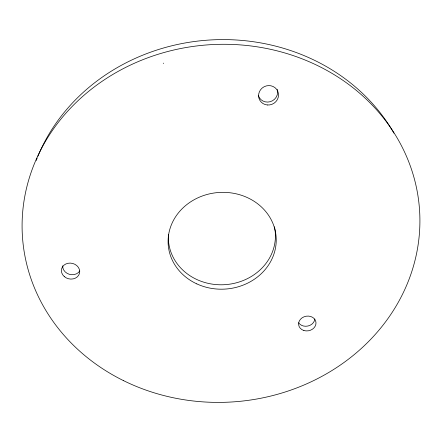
<?xml version="1.0" encoding="UTF-8"?>
<svg xmlns="http://www.w3.org/2000/svg" width="442" height="442" viewBox="0 0 442 442"><rect width="100%" height="100%" fill="white"/><g stroke="black" fill="none" stroke-linecap="round" stroke-linejoin="round"><path stroke-width="0.66" d="M163.275 63.449L163.612 63.129M36.227 160.496A195.088 176.253 -3.8 0 1 37.178 158.054M37.918 156.236A195.088 176.253 -3.8 0 1 209.182 40.04A195.088 176.253 -3.8 0 1 393.921 133.18M277.211 89.334A9.951 9.547 -26.7 0 1 277.349 89.814M277.46 90.301A9.951 9.547 -26.7 0 1 270.211 101.704A9.951 9.547 -26.7 0 1 258.366 95.665M79.781 270.952A9.138 7.879 12.7 0 1 69.3 274.283A9.138 7.879 12.7 0 1 62.698 265.802M274.427 226.801A53.565 48.04 -3.8 0 1 225.354 284.642A53.565 48.04 -3.8 0 1 168.457 234.337M314.842 319.074A8.674 7.332 -11 0 1 307.986 326.008A8.674 7.332 -11 0 1 298.654 322.793M123.528 380.645A198.999 178.966 -3.8 0 0 419.9 218.762A198.999 178.966 -3.8 0 0 119.567 70.609A198.999 178.966 -3.8 0 0 123.528 380.645M196.812 283.88A54.095 48.399 -3.8 0 0 276.195 238.326A54.095 48.399 -3.8 0 0 193.463 200.11A54.095 48.399 -3.8 0 0 196.812 283.88M267.344 104.981A10.056 9.636 -26.1 0 0 277.742 91.207A10.056 9.636 -26.1 0 0 260.592 89.715A10.056 9.636 -26.1 0 0 267.344 104.981M64.3 276.587A9.227 7.939 12.6 0 0 79.488 273.383A9.227 7.939 12.6 0 0 67.869 263.305A9.227 7.939 12.6 0 0 64.3 276.587M303.869 330.506A8.757 7.381 -10.9 0 0 315.942 322.146A8.757 7.381 -10.9 0 0 302.074 317.848A8.757 7.381 -10.9 0 0 303.869 330.506"/></g></svg>
